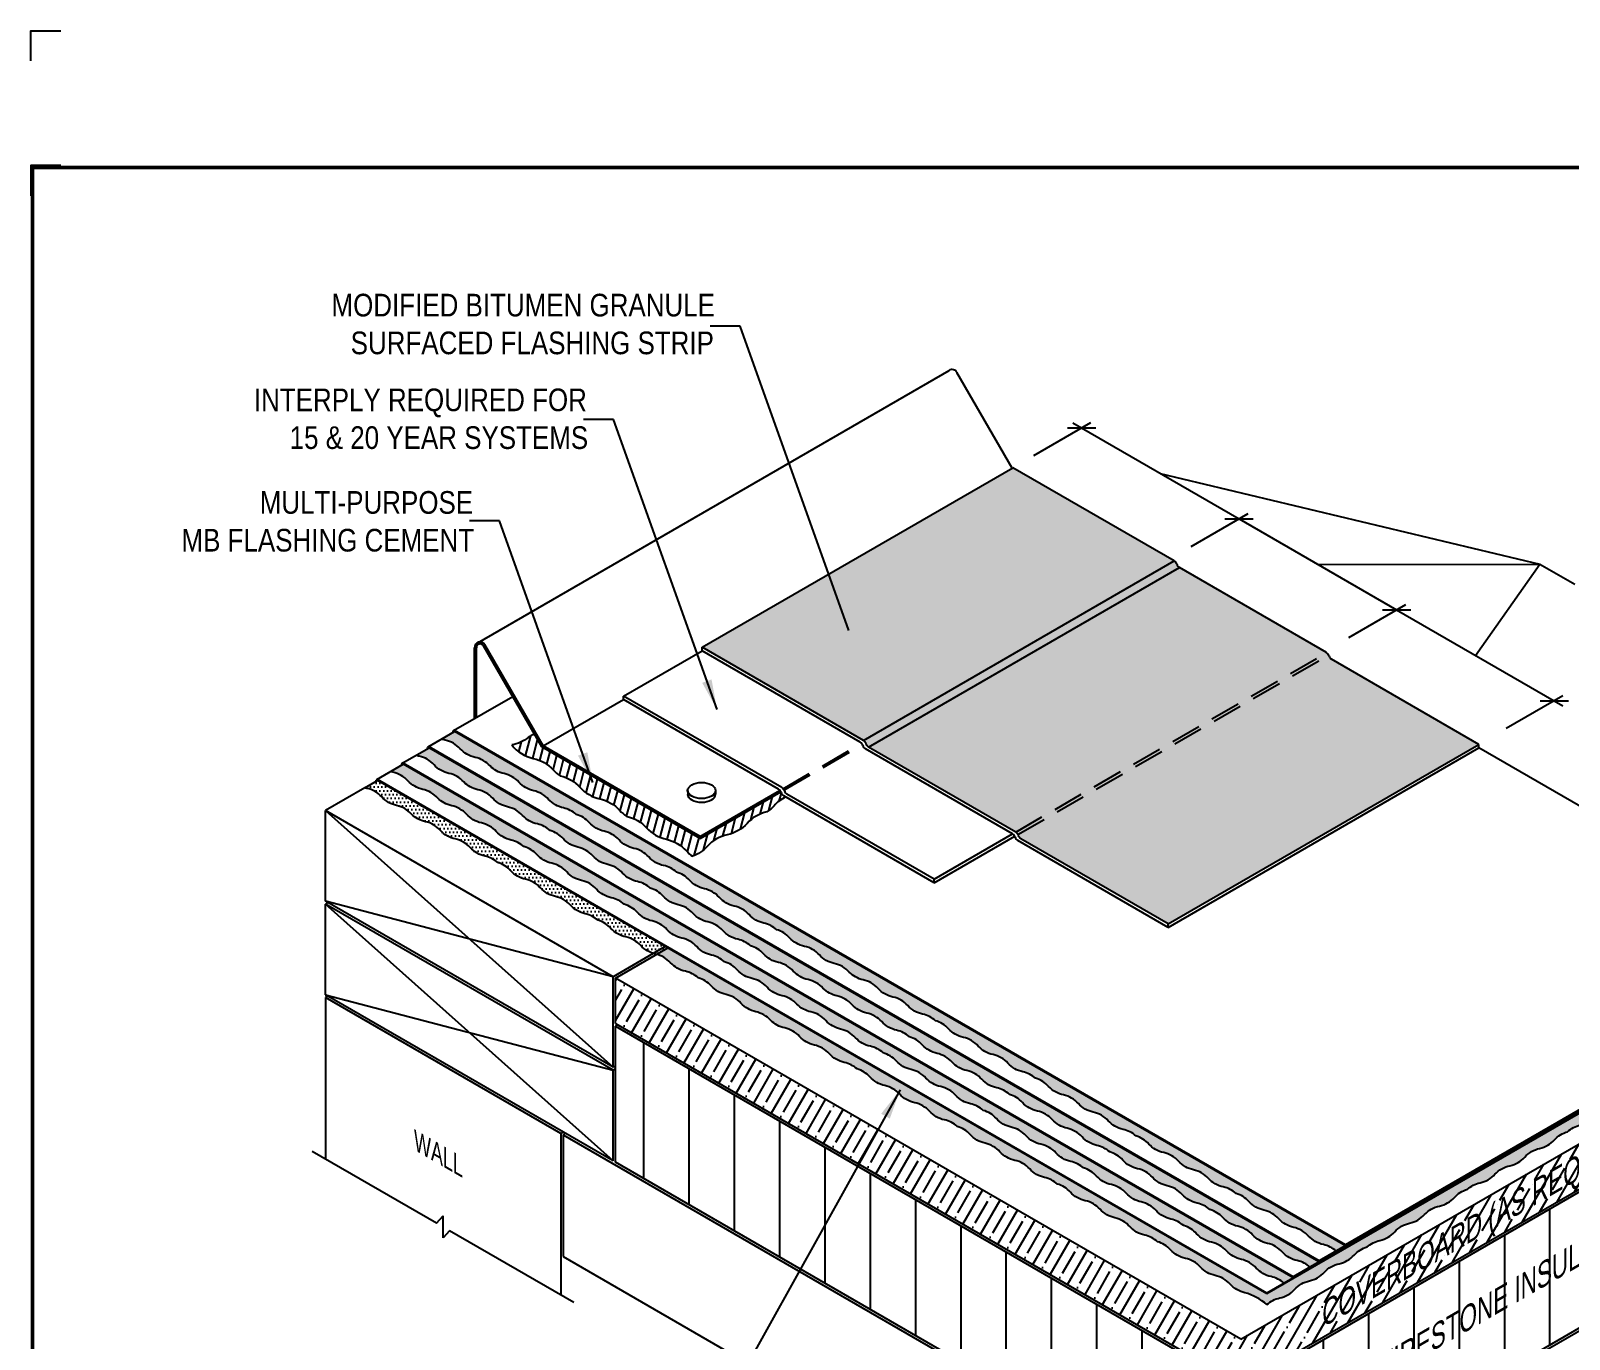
# Model space of a CAD drawing. Header units: inches. Extents: x -741.7 to -721.6, y -41.5 to -24.7.
# Drawn here: x -741.67 to -728.93, y -35.54 to -24.71 of the extents above; entities that cross this region are included whole.
import ezdxf
from ezdxf.enums import TextEntityAlignment as Align

# ---------------------------------------------------------------- set-up
doc = ezdxf.new("R2010")
doc.units = ezdxf.units.IN
doc.header["$MEASUREMENT"] = 0
doc.linetypes.add('HIDDEN', pattern=[0.375, 0.25, -0.125])
doc.layers.get('0').update_dxf_attribs({"linetype": 'CONTINUOUS'})
doc.layers.get('DEFPOINTS').update_dxf_attribs({"linetype": 'CONTINUOUS'})
for name, color, linetype in [('FSBP-ACCESSORY-FIRESTONE', 7, 'CONTINUOUS'), ('FSBP-ACCESSORY-OTHER', 7, 'CONTINUOUS'), ('FSBP-ANNO-LABEL', 7, 'CONTINUOUS'), ('FSBP-COVERBOARD_CANT', 46, 'CONTINUOUS'), ('FSBP-INSULATION', 7, 'CONTINUOUS'), ('FSBP-MEMBRANE', 7, 'CONTINUOUS'), ('FSBP-MEMBRANE-HATCH', 8, 'CONTINUOUS'), ('FSBP-SEALANTS', 1, 'CONTINUOUS'), ('FSBP-SUBSTRATE-GENERIC', 9, 'CONTINUOUS'), ('FSBP-TTLB-BORDER', 7, 'CONTINUOUS'), ('FSBP-TTLB-TEXT', 7, 'CONTINUOUS'), ('FSBP-WALL-CURB', 9, 'CONTINUOUS'), ('FSBP-WOOD', 7, 'CONTINUOUS')]:
    doc.layers.add(name, color=color, linetype=linetype)
doc.styles.add('ARIAL', font='arial.ttf')
doc.styles.add('ARIAL_BOLD', font='')
doc.styles.add('ARIAL_NAR', font='ARIALN.TTF')
doc.styles.get('ARIAL_BOLD').set_extended_font_data('Arial Black')
doc.dimstyles.new('FSBP-LEADER', dxfattribs={"dimtxt": 0.1875, "dimasz": 0.25, "dimexe": 0.0625, "dimexo": 0.125, "dimgap": 0.125, "dimtad": 0, "dimtih": 1, "dimtoh": 1, "dimdec": 4, "dimzin": 0, "dimdsep": 46, "dimlunit": 4, "dimtxsty": 'ARIAL_NAR', "dimcen": 0.09375, "dimclrd": 256, "dimclre": 256, "dimclrt": 256, "dimadec": 0, "dimazin": 0, "dimtfac": 1, "dimtdec": 4, "dimtofl": 0, "dimtmove": 0, "dimatfit": 3, "dimfxl": 0, "dimtolj": 1, "dimtzin": 0, "dimlwd": -1, "dimlwe": -1, "dimarcsym": 0})
pattern_1 = [(0, (-63.450316, 96.84335), (0.015625, 0.03125), [0, -0.03125])]

# ---------------------------------------------------------------- blocks, each defined once
blk = doc.blocks.new('TTLB-ASPHALT_1')
at = {"layer": 'DEFPOINTS', "linetype": 'Continuous', "ltscale": 1.75}
blk.add_lwpolyline([(-0.016, 13.881), (-0.016, 14.131), (0.234, 14.131)], dxfattribs=at)
at = {"layer": 'DEFPOINTS', "color": 1}
blk.add_lwpolyline([(0.234, 13.016), (-0.016, 13.016), (-0.016, 12.766)], dxfattribs=at)
at = {"layer": 'FSBP-TTLB-BORDER', "const_width": 0.0312}
blk.add_lwpolyline([(20, 0), (20, 13), (0, 13), (0, 0)], dxfattribs=at)
at = {"layer": 'FSBP-TTLB-TEXT'}
for tag, height, style, p in [('DETAIL_DESCP_LINE_1', 0.219, 'ARIAL_BOLD', (9.833, -0.375)), ('ISSUE_REV_DATE', 0.219, 'ARIAL', (15.841, -0.728)), ('DETAIL_NUMBER', 0.438, 'ARIAL', (18.421, -0.893))]:
    blk.add_attdef(tag, text='', height=height, dxfattribs=dict(at, style=style)).set_placement(p, align=Align.MIDDLE_CENTER)
at = {"layer": 'FSBP-TTLB-TEXT', "style": 'ARIAL'}
blk.add_attdef('ACCPT_SYSTEMS', text='', height=0.219, dxfattribs=at).set_placement((11.494, -1.125), align=Align.MIDDLE_LEFT)

msp = doc.modelspace()

# ---------------------------------------------------------------- hatches: boundary and pattern name
at = {"layer": 'FSBP-ACCESSORY-FIRESTONE'}
h = msp.add_hatch(dxfattribs=at)
h.set_pattern_fill('STEEL', color=256, scale=0.5, style=0)
h.set_pattern_definition([(45, (0, 0), (-0.044194174, 0.044194174), []), (45, (0, 0.03125), (-0.044194174, 0.044194174), [])])
h.paths.add_polyline_path([(-737.98, -29.817, -0.767327), (-737.922, -29.801), (-737.439, -30.638), (-736.127, -31.395), (-736.127, -31.38), (-737.426, -30.63), (-737.909, -29.794, 0.767327), (-737.995, -29.817), (-737.995, -30.403), (-737.98, -30.394)])
h.paths.add_polyline_path([(-735.46, -31.01, 0.051337), (-735.467, -30.999), (-736.127, -31.38), (-736.127, -31.395)])
at = {"layer": 'FSBP-COVERBOARD_CANT'}
h = msp.add_hatch(dxfattribs=at)
h.set_pattern_fill('ANSI35', color=256, scale=0.666667, angle=15, style=0)
h.set_pattern_definition([(60, (-152.71877, 51.80509), (-0.144337567, 0.083333333), []), (60, (-152.60493, 51.83559), (-0.144337567, 0.083333333), [0.208333333, -0.041666667, 0, -0.041666667])])
h.paths.add_polyline_path([(-736.829, -32.552), (-736.829, -32.927), (-731.653, -35.915), (-731.653, -35.54)])
h.paths.add_polyline_path([(-727.524, -33.532), (-727.524, -33.375), (-727.252, -33.532), (-727.252, -33.375), (-726.457, -32.915), (-726.457, -32.54), (-727.252, -33), (-727.252, -33.157), (-727.524, -33), (-727.524, -33.157), (-731.653, -35.54), (-731.653, -35.915)])
h.paths.add_polyline_path([(-731.001, -35.594), (-727.991, -33.857), (-728.176, -33.537), (-731.185, -35.275)], flags=25)
at = {"layer": 'FSBP-INSULATION'}
h = msp.add_hatch(dxfattribs=at)
h.set_pattern_fill('LINE', color=256, scale=3, angle=90, style=0)
h.set_pattern_definition([(90, (-152.71877, 51.8051), (-0.375, 2e-17), [])])
h.paths.add_polyline_path([(-736.829, -32.95), (-736.829, -34.075), (-731.653, -37.064), (-731.653, -36.501), (-731.574, -36.484), (-731.732, -36.393), (-731.653, -36.376), (-731.653, -35.939)])
h.paths.add_polyline_path([(-727.524, -34.68), (-727.524, -34.515), (-727.252, -34.672), (-727.252, -34.515), (-726.457, -34.056), (-726.457, -32.947), (-727.252, -33.406), (-727.252, -33.532), (-727.252, -33.563), (-727.524, -33.406), (-727.524, -33.532), (-727.524, -33.555), (-731.653, -35.939), (-731.653, -36.376), (-731.732, -36.393), (-731.574, -36.484), (-731.653, -36.501), (-731.653, -37.064)])
h.paths.add_polyline_path([(-730.521, -35.961), (-728.108, -34.568), (-728.254, -34.316), (-730.667, -35.709)], flags=24)
at = {"layer": 'FSBP-MEMBRANE-HATCH'}
h = msp.add_hatch(dxfattribs=at)
h.set_pattern_fill('AR-SAND', color=8, scale=0.05, style=0)
h.set_pattern_definition([(37.5, (-63.45032, 96.84335), (-0.003149668, 0.0963411885), [0, -0.076, 0, -0.085, 0, -0.08125]), (7.5, (-63.45032, 96.84335), (0.088488835, 0.141107303), [0, -0.041, 0, -0.0685, 0, -0.02625]), (327.5, (-63.51182, 96.84335), (0.155707093, 0.000282953), [0, -0.025, 0, -0.09, 0, -0.1175]), (317.5, (-63.51182, 96.84335), (0.15030633, 0.043883778), [0, -0.0125, 0, -0.059, 0, -0.0675])])
h.paths.add_polyline_path([(-732.203, -29.099), (-733.54, -28.327), (-736.112, -29.812), (-734.776, -30.584)])
h.paths.add_polyline_path([(-732.161, -29.154, -0.139795), (-732.182, -29.126, 0.139795), (-732.203, -29.099), (-734.776, -30.584, -0.139795), (-734.755, -30.612, 0.139795), (-734.734, -30.639)])
h.paths.add_polyline_path([(-730.943, -29.858), (-732.161, -29.154), (-734.734, -30.639), (-733.515, -31.343)])
h.paths.add_polyline_path([(-730.925, -29.878, 0.104385), (-730.943, -29.858), (-730.943, -29.858), (-733.515, -31.343, -0.105424), (-733.498, -31.363)])
h.paths.add_polyline_path([(-729.682, -30.617), (-730.901, -29.913, -0.139795), (-730.922, -29.886, 0.0349), (-730.925, -29.878), (-733.498, -31.363, -0.0349), (-733.494, -31.371, 0.139795), (-733.473, -31.399), (-732.254, -32.102)])
h = msp.add_hatch(dxfattribs=at)
h.set_pattern_fill('AR-CONC', color=8, scale=0.025, style=0)
h.set_pattern_definition([(50, (-73.80444, 97.65844), (0.179315046, -0.015688034), [0.01875, -0.20625]), (355, (-73.80444, 97.65844), (-0.034687833, 0.188048033), [0.015, -0.165]), (100.4514, (-73.7895, 97.65713), (0.144627345, 0.172359886), [0.015935047, -0.17528553]), (46.1842, (-73.80444, 97.70844), (0.26681026, -0.04137975), [0.028125, -0.309375]), (96.6356, (-73.7822, 97.705), (0.23366568, 0.24352947), [0.02390257, -0.26292825]), (351.1842, (-73.80444, 97.70844), (0.23366549, 0.24352965), [0.0225, -0.2475]), (21, (-73.77944, 97.69594), (0.149226763, -0.100654723), [0.01875, -0.20625]), (326, (-73.77944, 97.69594), (0.060828833, 0.18128751), [0.015, -0.165]), (71.4514, (-73.767, 97.68755), (0.210055657, 0.080632624), [0.015935048, -0.17528553]), (37.5, (-73.80444, 97.65844), (0.003039964, 0.0832234635), [0, -0.163, 0, -0.1675, 0, -0.165625]), (7.5, (-73.80444, 97.65844), (0.065767384, 0.098602928), [0, -0.0955, 0, -0.15925, 0, -0.063125]), (327.5, (-73.86019, 97.65844), (0.133455609, -0.005638718), [0, -0.0625, 0, -0.195, 0, -0.25875]), (317.5, (-73.88519, 97.65844), (0.145796542, 0.025026246), [0, -0.08125, 0, -0.1295, 0, -0.18375])])
h.paths.add_polyline_path([(-732.203, -29.099), (-733.54, -28.327), (-736.112, -29.812), (-734.776, -30.584)])
h.paths.add_polyline_path([(-732.161, -29.154, -0.139795), (-732.182, -29.126, 0.139795), (-732.203, -29.099), (-734.776, -30.584, -0.139795), (-734.755, -30.612, 0.139795), (-734.734, -30.639)])
h.paths.add_polyline_path([(-730.943, -29.858), (-732.161, -29.154), (-734.734, -30.639), (-733.515, -31.343)])
h.paths.add_polyline_path([(-730.925, -29.878, 0.104385), (-730.943, -29.858), (-730.943, -29.858), (-733.515, -31.343, -0.105424), (-733.498, -31.363)])
h.paths.add_polyline_path([(-729.682, -30.617), (-730.901, -29.913, -0.139795), (-730.922, -29.886, 0.0349), (-730.925, -29.878), (-733.498, -31.363, -0.0349), (-733.494, -31.371, 0.139795), (-733.473, -31.399), (-732.254, -32.102)])
h = msp.add_hatch(dxfattribs=at)
h.set_pattern_fill('DOTS', color=256, scale=0.5, style=0)
h.set_pattern_definition(pattern_1)
h.paths.add_polyline_path([(-738.16, -30.51), (-738.269, -30.573, 0.035673), (-738.237, -30.582, -0.156408), (-738.114, -30.653, 0.156408), (-737.99, -30.725, -0.156408), (-737.867, -30.796, 0.144676), (-737.751, -30.859, -0.156408), (-737.628, -30.93, 0.156408), (-737.505, -31.001, -0.156408), (-737.382, -31.072, 0.156408), (-737.259, -31.143, -0.129779), (-737.153, -31.197, -0.138705), (-737.045, -31.265, 0.156408), (-736.922, -31.336, -0.156408), (-736.799, -31.407, 0.156408), (-736.676, -31.478, -0.156408), (-736.553, -31.549, 0.156408), (-736.43, -31.62, -0.129779), (-736.324, -31.674, -0.138705), (-736.216, -31.741, 0.156408), (-736.093, -31.812, -0.156408), (-735.97, -31.883, 0.156408), (-735.847, -31.955, -0.156408), (-735.723, -32.026, 0.156408), (-735.6, -32.097, -0.129779), (-735.494, -32.151, -0.138705), (-735.387, -32.218, 0.156408), (-735.264, -32.289, -0.156408), (-735.141, -32.36, 0.156408), (-735.017, -32.431, -0.156408), (-734.894, -32.502, 0.144676), (-734.778, -32.566, -0.156408), (-734.655, -32.637, 0.156408), (-734.532, -32.708, -0.156408), (-734.409, -32.779, 0.156408), (-734.286, -32.85, -0.129779), (-734.18, -32.904, -0.138705), (-734.072, -32.971, 0.156408), (-733.949, -33.042, -0.156408), (-733.826, -33.114, 0.156408), (-733.703, -33.185, -0.156408), (-733.58, -33.256, 0.156408), (-733.457, -33.327, -0.129779), (-733.351, -33.381, -0.138705), (-733.243, -33.448, 0.156408), (-733.12, -33.519, -0.156408), (-732.997, -33.59, 0.156408), (-732.874, -33.661, -0.156408), (-732.75, -33.732, 0.156408), (-732.627, -33.804, -0.129779), (-732.521, -33.857, -0.138705), (-732.414, -33.925, 0.156408), (-732.291, -33.996, -0.156408), (-732.168, -34.067, 0.156408), (-732.044, -34.138, -0.156408), (-731.921, -34.209, 0.156408), (-731.798, -34.28, -0.129779), (-731.692, -34.334, -0.138705), (-731.585, -34.401, 0.156408), (-731.461, -34.472, -0.156408), (-731.338, -34.544, 0.156408), (-731.215, -34.615, -0.156408), (-731.092, -34.686, 0.156408), (-730.969, -34.757, -0.129779), (-730.863, -34.811), (-730.787, -34.767)])
h = msp.add_hatch(dxfattribs=at)
h.set_pattern_fill('DOTS', color=256, scale=0.5, style=0)
h.set_pattern_definition(pattern_1)
h.paths.add_polyline_path([(-738.372, -30.645), (-738.48, -30.708, 0.030175), (-738.453, -30.715, -0.156408), (-738.33, -30.786, 0.156408), (-738.207, -30.857, -0.156408), (-738.084, -30.928, 0.144676), (-737.968, -30.992, -0.156408), (-737.845, -31.063, 0.156408), (-737.722, -31.134, -0.156408), (-737.598, -31.205, 0.156408), (-737.475, -31.276, -0.129779), (-737.369, -31.33, -0.138705), (-737.262, -31.397, 0.156408), (-737.139, -31.468, -0.156408), (-737.016, -31.54, 0.156408), (-736.892, -31.611, -0.156408), (-736.769, -31.682, 0.156408), (-736.646, -31.753, -0.129779), (-736.54, -31.807, -0.138705), (-736.433, -31.874, 0.156408), (-736.309, -31.945, -0.156408), (-736.186, -32.016, 0.156408), (-736.063, -32.087, -0.156408), (-735.94, -32.158, 0.156408), (-735.817, -32.23, -0.129779), (-735.711, -32.284, -0.138705), (-735.603, -32.351, 0.156408), (-735.48, -32.422, -0.156408), (-735.357, -32.493, 0.156408), (-735.234, -32.564, -0.156408), (-735.111, -32.635, 0.144676), (-734.995, -32.699, -0.156408), (-734.872, -32.77, 0.156408), (-734.749, -32.841, -0.156408), (-734.625, -32.912, 0.156408), (-734.502, -32.983, -0.129779), (-734.396, -33.037, -0.138705), (-734.289, -33.104, 0.156408), (-734.166, -33.175, -0.156408), (-734.043, -33.246, 0.156408), (-733.919, -33.317, -0.156408), (-733.796, -33.389, 0.156408), (-733.673, -33.46, -0.129779), (-733.567, -33.514, -0.138705), (-733.46, -33.581, 0.156408), (-733.336, -33.652, -0.156408), (-733.213, -33.723, 0.156408), (-733.09, -33.794, -0.156408), (-732.967, -33.865, 0.156408), (-732.844, -33.936, -0.129779), (-732.738, -33.99, -0.138705), (-732.63, -34.057, 0.156408), (-732.507, -34.129, -0.156408), (-732.384, -34.2, 0.156408), (-732.261, -34.271, -0.156408), (-732.138, -34.342, 0.156408), (-732.015, -34.413, -0.129779), (-731.909, -34.467, -0.138705), (-731.801, -34.534, 0.156408), (-731.678, -34.605, -0.156408), (-731.555, -34.676, 0.156408), (-731.432, -34.747, -0.156408), (-731.308, -34.819, 0.156408), (-731.185, -34.89, -0.129779), (-731.079, -34.944), (-731.003, -34.9)])
h = msp.add_hatch(dxfattribs=at)
h.set_pattern_fill('DOTS', color=256, scale=0.5, style=0)
h.set_pattern_definition(pattern_1)
h.paths.add_polyline_path([(-738.585, -30.78), (-738.692, -30.842, 0.024572), (-738.67, -30.848, -0.156408), (-738.547, -30.919, 0.156408), (-738.423, -30.99, -0.156408), (-738.3, -31.061, 0.144676), (-738.184, -31.125, -0.156408), (-738.061, -31.196, 0.156408), (-737.938, -31.267, -0.156408), (-737.815, -31.338, 0.156408), (-737.692, -31.409, -0.129779), (-737.586, -31.463, -0.138705), (-737.478, -31.53, 0.156408), (-737.355, -31.601, -0.156408), (-737.232, -31.672, 0.156408), (-737.109, -31.744, -0.156408), (-736.986, -31.815, 0.156408), (-736.863, -31.886, -0.129779), (-736.757, -31.94, -0.138705), (-736.649, -32.007, 0.156408), (-736.526, -32.078, -0.156408), (-736.403, -32.149, 0.156408), (-736.28, -32.22, -0.156408), (-736.156, -32.291, 0.156408), (-736.033, -32.362, -0.129779), (-735.927, -32.416, -0.138705), (-735.82, -32.484, 0.156408), (-735.697, -32.555, -0.156408), (-735.574, -32.626, 0.156408), (-735.45, -32.697, -0.156408), (-735.327, -32.768, 0.144676), (-735.211, -32.831, -0.156408), (-735.088, -32.902, 0.156408), (-734.965, -32.974, -0.156408), (-734.842, -33.045, 0.156408), (-734.719, -33.116, -0.129779), (-734.613, -33.17, -0.138705), (-734.505, -33.237, 0.156408), (-734.382, -33.308, -0.156408), (-734.259, -33.379, 0.156408), (-734.136, -33.45, -0.156408), (-734.013, -33.521, 0.156408), (-733.89, -33.592, -0.129779), (-733.784, -33.646, -0.138705), (-733.676, -33.714, 0.156408), (-733.553, -33.785, -0.156408), (-733.43, -33.856, 0.156408), (-733.307, -33.927, -0.156408), (-733.183, -33.998, 0.156408), (-733.06, -34.069, -0.129779), (-732.954, -34.123, -0.138705), (-732.847, -34.19, 0.156408), (-732.724, -34.261, -0.156408), (-732.601, -34.332, 0.156408), (-732.477, -34.404, -0.156408), (-732.354, -34.475, 0.156408), (-732.231, -34.546, -0.129779), (-732.125, -34.6, -0.138705), (-732.018, -34.667, 0.156408), (-731.894, -34.738, -0.156408), (-731.771, -34.809, 0.156408), (-731.648, -34.88, -0.156408), (-731.525, -34.951, 0.156408), (-731.402, -35.022, -0.129779), (-731.296, -35.076), (-731.22, -35.033)])
h = msp.add_hatch(dxfattribs=at)
h.set_pattern_fill('DOTS', color=256, scale=0.5, style=0)
h.set_pattern_definition(pattern_1)
h.paths.add_polyline_path([(-738.797, -30.915), (-738.903, -30.976, 0.018856), (-738.886, -30.981, -0.156408), (-738.763, -31.052, 0.156408), (-738.64, -31.123, -0.156408), (-738.517, -31.194, 0.144676), (-738.401, -31.257, -0.156408), (-738.278, -31.329, 0.156408), (-738.155, -31.4, -0.156408), (-738.031, -31.471, 0.156408), (-737.908, -31.542, -0.129779), (-737.802, -31.596, -0.138705), (-737.695, -31.663, 0.156408), (-737.572, -31.734, -0.156408), (-737.449, -31.805, 0.156408), (-737.325, -31.876, -0.156408), (-737.202, -31.947, 0.156408), (-737.079, -32.019, -0.129779), (-736.973, -32.073, -0.138705), (-736.866, -32.14, 0.156408), (-736.742, -32.211, -0.156408), (-736.619, -32.282, 0.134325), (-736.516, -32.348), (-736.416, -32.29)])
h.paths.add_polyline_path([(-736.396, -32.302), (-736.416, -32.29), (-736.516, -32.348, 0.021628), (-736.496, -32.353, -0.009598), (-736.487, -32.355)])
h = msp.add_hatch(dxfattribs=at)
h.set_pattern_fill('DOTS', color=256, scale=0.5, style=0)
h.set_pattern_definition(pattern_1)
h.paths.add_polyline_path([(-731.207, -35.128, -0.156408), (-731.084, -35.057, 0.156408), (-730.961, -34.986, -0.156408), (-730.838, -34.915, 0.156408), (-730.715, -34.844, -0.138705), (-730.607, -34.777, -0.129779), (-730.501, -34.723, 0.156408), (-730.378, -34.651, -0.156408), (-730.255, -34.58, 0.156408), (-730.132, -34.509, -0.156408), (-730.008, -34.438, 0.156408), (-729.885, -34.367, -0.138705), (-729.778, -34.3, -0.129779), (-729.672, -34.246, 0.156408), (-729.549, -34.175, -0.156408), (-729.425, -34.104, 0.156408), (-729.302, -34.033, -0.156408), (-729.179, -33.961, 0.156408), (-729.056, -33.89, -0.138705), (-728.948, -33.823, -0.129779), (-728.843, -33.769, 0.156408), (-728.719, -33.698, -0.156408), (-728.596, -33.627, 0.156408), (-728.473, -33.556, -0.156408), (-728.35, -33.485, 0.156408), (-728.227, -33.414, -0.138705), (-728.119, -33.347, -0.129779), (-728.013, -33.293, 0.156408), (-727.89, -33.221, -0.156408), (-727.767, -33.15, 0.156408), (-727.644, -33.079, -0.152516), (-727.524, -33.009), (-727.524, -33), (-727.513, -33.006, 0.135609), (-727.405, -32.945, -0.156408), (-727.282, -32.874, 0.156408), (-727.159, -32.803, -0.156408), (-727.035, -32.731, 0.156408), (-726.912, -32.66, -0.138705), (-726.805, -32.593, -0.129779), (-726.699, -32.539, 0.152984), (-726.578, -32.47), (-726.673, -32.415), (-731.436, -35.165), (-736.396, -32.302), (-736.487, -32.355, -0.14659), (-736.373, -32.424, 0.156408), (-736.25, -32.495, -0.129779), (-736.144, -32.549, -0.138705), (-736.036, -32.616, 0.156408), (-735.913, -32.687, -0.156408), (-735.79, -32.759, 0.156408), (-735.667, -32.83, -0.156408), (-735.544, -32.901, 0.144676), (-735.428, -32.964, -0.156408), (-735.305, -33.035, 0.156408), (-735.182, -33.106, -0.156408), (-735.058, -33.177, 0.156408), (-734.935, -33.249, -0.129779), (-734.829, -33.303, -0.138705), (-734.722, -33.37, 0.156408), (-734.599, -33.441, -0.156408), (-734.476, -33.512, 0.156408), (-734.352, -33.583, -0.156408), (-734.229, -33.654, 0.156408), (-734.106, -33.725, -0.129779), (-734, -33.779, -0.138705), (-733.893, -33.846, 0.156408), (-733.769, -33.918, -0.156408), (-733.646, -33.989, 0.156408), (-733.523, -34.06, -0.156408), (-733.4, -34.131, 0.156408), (-733.277, -34.202, -0.129779), (-733.171, -34.256, -0.138705), (-733.063, -34.323, 0.156408), (-732.94, -34.394, -0.156408), (-732.817, -34.465, 0.156408), (-732.694, -34.536, -0.156408), (-732.571, -34.608, 0.156408), (-732.448, -34.679, -0.129779), (-732.342, -34.733, -0.138705), (-732.234, -34.8, 0.156408), (-732.111, -34.871, -0.156408), (-731.988, -34.942, 0.156408), (-731.865, -35.013, -0.156408), (-731.741, -35.084, 0.156408), (-731.618, -35.155, -0.106603), (-731.436, -35.253, -0.129779), (-731.33, -35.199, 0.156408)])
at = {"layer": 'FSBP-SEALANTS', "linetype": 'Continuous'}
h = msp.add_hatch(dxfattribs=at)
h.set_pattern_fill('ANSI31', color=256, scale=0.5, angle=30, style=0)
h.set_pattern_definition([(75, (-902.85925, 7.32876), (-0.060370364, 0.01617619), [])])
h.paths.add_polyline_path([(-736.127, -31.395), (-737.439, -30.638), (-737.501, -30.53, 0.047072), (-737.55, -30.561, -0.122605), (-737.687, -30.622, 0.174864), (-737.508, -30.733, -0.000697), (-737.509, -30.733, -0.156408), (-737.345, -30.828, 0.062664), (-737.286, -30.878, -0.156408), (-737.122, -30.973, 0.156408), (-736.958, -31.068, -0.156408), (-736.794, -31.163, 0.062664), (-736.735, -31.213, -0.156408), (-736.571, -31.308, 0.156408), (-736.406, -31.403, -0.156408), (-736.242, -31.498, 0.05541), (-736.191, -31.543, 0.121126), (-736.068, -31.46, -0.156408), (-735.903, -31.365, 0.156408), (-735.739, -31.271, -0.156408), (-735.575, -31.176, 0.062664), (-735.516, -31.125, -0.097767), (-735.42, -31.054), (-735.436, -31.044, -0.139795), (-735.457, -31.016, 0.026009), (-735.46, -31.01)])

# ---------------------------------------------------------------- linework, layer by layer
at = {"layer": 'FSBP-ACCESSORY-OTHER', "ltscale": 1.75}
for p, q in [((-737.969, -29.776), (-734.067, -27.523)), ((-737.426, -30.63), (-736.762, -30.247)), ((-737.426, -30.63), (-736.762, -30.247)), ((-736.127, -31.38), (-735.467, -30.999)), ((-736.127, -31.395), (-735.46, -31.01))]:
    msp.add_line(p, q, dxfattribs=at)
at = {"layer": 'FSBP-ACCESSORY-OTHER'}
for p, q in [((-733.545, -28.33), (-734.002, -27.538)), ((-737.426, -30.63), (-737.909, -29.794)), ((-737.995, -30.403), (-737.995, -29.817)), ((-737.98, -30.394), (-737.98, -29.817)), ((-737.439, -30.638), (-737.922, -29.801)), ((-736.127, -31.395), (-737.439, -30.638)), ((-736.127, -31.38), (-737.426, -30.63)), ((-736.23, -30.999), (-736.23, -31.03)), ((-736.001, -30.999), (-736.001, -31.03)), ((-736.127, -31.38), (-736.127, -31.395))]:
    msp.add_line(p, q, dxfattribs=at)
for centre, radius, end in [((-734.042, -27.561), 0.0462, 124.3051), ((-737.949, -29.817), 0.0462, 180), ((-737.949, -29.817), 0.0312, 180)]:
    msp.add_arc(centre, radius, 30, end, dxfattribs=at)
msp.add_ellipse((-736.116, -30.999), major_axis=(-0.115, 0), ratio=0.57735, dxfattribs=at)
msp.add_ellipse((-736.116, -31.03), major_axis=(0.115, 0), ratio=0.57735, start_param=3.141593, end_param=6.283185, dxfattribs=at)
at = {"layer": 'FSBP-ANNO-LABEL'}
for p, q in [((-732.898, -27.957), (-733.369, -28.229)), ((-733.088, -27.998), (-732.853, -27.998)), ((-733.043, -27.957), (-731.667, -28.751)), ((-732.319, -28.375), (-729.177, -29.126)), ((-731.594, -28.71), (-732.065, -28.981)), ((-731.784, -28.751), (-731.549, -28.751)), ((-731.667, -28.751), (-730.363, -29.504)), ((-731.015, -29.128), (-729.177, -29.126)), ((-729.711, -29.881), (-729.177, -29.126)), ((-729.177, -29.126), (-728.888, -29.292)), ((-730.29, -29.462), (-730.761, -29.734)), ((-730.48, -29.504), (-730.245, -29.504)), ((-730.363, -29.504), (-728.986, -30.299)), ((-728.986, -30.215), (-729.457, -30.487)), ((-729.176, -30.257), (-728.941, -30.257))]:
    msp.add_line(p, q, dxfattribs=at)
at = {"layer": 'FSBP-COVERBOARD_CANT'}
for p, q in [((-736.829, -32.552), (-736.396, -32.302)), ((-731.653, -35.54), (-736.829, -32.552)), ((-736.829, -32.927), (-736.829, -32.552)), ((-736.829, -32.927), (-731.653, -35.915)), ((-731.653, -35.54), (-727.524, -33.157)), ((-731.653, -35.915), (-727.524, -33.532))]:
    msp.add_line(p, q, dxfattribs=at)
at = {"layer": 'FSBP-INSULATION', "ltscale": 1.75}
msp.add_line((-736.808, -32.939), (-736.829, -32.95), dxfattribs=at)
at = {"layer": 'FSBP-INSULATION'}
for p, q in [((-736.829, -34.075), (-736.829, -32.95)), ((-736.829, -32.95), (-731.653, -35.939)), ((-731.653, -35.939), (-727.524, -33.555)), ((-731.653, -37.064), (-736.829, -34.075)), ((-731.653, -37.064), (-727.524, -34.68))]:
    msp.add_line(p, q, dxfattribs=at)
at = {"layer": 'FSBP-MEMBRANE'}
for p, q in [((-736.112, -29.812), (-733.54, -28.327)), ((-732.203, -29.099), (-733.54, -28.327)), ((-734.776, -30.584), (-732.203, -29.099)), ((-734.734, -30.639), (-732.161, -29.154)), ((-730.943, -29.858), (-732.161, -29.154)), ((-736.762, -30.217), (-736.112, -29.842)), ((-736.112, -29.842), (-736.112, -29.812)), ((-734.776, -30.584), (-736.112, -29.812)), ((-734.802, -30.599), (-736.112, -29.842)), ((-729.682, -30.617), (-730.901, -29.913)), ((-735.452, -30.974), (-736.762, -30.217)), ((-736.762, -30.247), (-736.762, -30.217)), ((-735.478, -30.989), (-736.762, -30.247)), ((-733.541, -31.358), (-734.76, -30.654)), ((-733.515, -31.343), (-734.734, -30.639)), ((-732.254, -32.102), (-729.682, -30.617)), ((-732.254, -32.132), (-729.682, -30.647)), ((-729.682, -30.647), (-729.682, -30.617)), ((-734.191, -31.763), (-735.436, -31.044)), ((-734.191, -31.733), (-735.41, -31.029)), ((-734.191, -31.733), (-733.541, -31.358)), ((-734.191, -31.763), (-733.524, -31.378)), ((-732.254, -32.132), (-733.499, -31.413)), ((-732.254, -32.102), (-733.473, -31.399)), ((-734.191, -31.763), (-734.191, -31.733)), ((-732.254, -32.132), (-732.254, -32.102))]:
    msp.add_line(p, q, dxfattribs=at)
at = {"layer": 'FSBP-MEMBRANE', "linetype": 'HIDDEN'}
for p, q in [((-733.515, -31.343), (-730.943, -29.858)), ((-733.498, -31.363), (-730.925, -29.878)), ((-735.441, -30.984), (-734.791, -30.609)), ((-735.434, -30.995), (-734.784, -30.62))]:
    msp.add_line(p, q, dxfattribs=at)
at = {"layer": 'FSBP-MEMBRANE', "ltscale": 1.75}
for p, q in [((-738.168, -30.502), (-737.679, -30.221)), ((-738.38, -30.637), (-738.16, -30.51)), ((-738.171, -30.517), (-738.171, -30.509)), ((-730.787, -34.759), (-738.16, -30.502)), ((-730.787, -34.767), (-738.16, -30.51)), ((-738.593, -30.773), (-738.372, -30.645)), ((-738.384, -30.652), (-738.384, -30.644)), ((-731.003, -34.892), (-738.372, -30.637)), ((-731.003, -34.9), (-738.372, -30.645)), ((-726.673, -32.384), (-729.682, -30.647)), ((-738.805, -30.908), (-738.585, -30.78)), ((-738.597, -30.787), (-738.597, -30.779)), ((-731.22, -35.025), (-738.585, -30.772)), ((-731.22, -35.033), (-738.585, -30.78)), ((-738.903, -30.976), (-738.797, -30.915)), ((-738.809, -30.922), (-738.809, -30.914)), ((-731.436, -35.158), (-738.797, -30.908)), ((-731.436, -35.165), (-738.797, -30.915)), ((-726.673, -32.408), (-731.436, -35.158)), ((-726.673, -32.415), (-731.436, -35.165)), ((-726.673, -32.4), (-731.22, -35.025)), ((-726.673, -32.392), (-731.003, -34.892)), ((-726.673, -32.384), (-730.787, -34.759)), ((-730.787, -34.767), (-730.787, -34.759)), ((-731.003, -34.9), (-731.003, -34.892)), ((-731.22, -35.033), (-731.22, -35.025)), ((-731.436, -35.165), (-731.436, -35.158))]:
    msp.add_line(p, q, dxfattribs=at)
at = {"layer": 'FSBP-MEMBRANE', "linetype": 'Continuous'}
for points in [[(-730.863, -34.811, 0.129779), (-730.969, -34.757, -0.156408), (-731.092, -34.686, 0.156408), (-731.215, -34.615, -0.156408), (-731.338, -34.544, 0.156408), (-731.461, -34.472, -0.156408), (-731.585, -34.401, 0.138705), (-731.692, -34.334, 0.129779), (-731.798, -34.28, -0.156408), (-731.921, -34.209, 0.156408), (-732.044, -34.138, -0.156408), (-732.168, -34.067, 0.156408), (-732.291, -33.996, -0.156408), (-732.414, -33.925, 0.138705), (-732.521, -33.857, 0.129779), (-732.627, -33.804, -0.156408), (-732.75, -33.732, 0.156408), (-732.874, -33.661, -0.156408), (-732.997, -33.59, 0.156408), (-733.12, -33.519, -0.156408), (-733.243, -33.448, 0.138705), (-733.351, -33.381, 0.129779), (-733.457, -33.327, -0.156408), (-733.58, -33.256, 0.156408), (-733.703, -33.185, -0.156408), (-733.826, -33.114, 0.156408), (-733.949, -33.042, -0.156408), (-734.072, -32.971, 0.138705), (-734.18, -32.904, 0.129779), (-734.286, -32.85, -0.156408), (-734.409, -32.779, 0.156408), (-734.532, -32.708, -0.156408), (-734.655, -32.637, 0.156408), (-734.778, -32.566, -0.144676), (-734.894, -32.502, 0.156408), (-735.017, -32.431, -0.156408), (-735.141, -32.36, 0.156408), (-735.264, -32.289, -0.156408), (-735.387, -32.218, 0.138705), (-735.494, -32.151, 0.129779), (-735.6, -32.097, -0.156408), (-735.723, -32.026, 0.156408), (-735.847, -31.955, -0.156408), (-735.97, -31.883, 0.156408), (-736.093, -31.812, -0.156408), (-736.216, -31.741, 0.138705), (-736.324, -31.674, 0.129779), (-736.43, -31.62, -0.156408), (-736.553, -31.549, 0.156408), (-736.676, -31.478, -0.156408), (-736.799, -31.407, 0.156408), (-736.922, -31.336, -0.156408), (-737.045, -31.265, 0.138705), (-737.153, -31.197, 0.129779), (-737.259, -31.143, -0.156408), (-737.382, -31.072, 0.156408), (-737.505, -31.001, -0.156408), (-737.628, -30.93, 0.156408), (-737.751, -30.859, -0.144676), (-737.867, -30.796, 0.156408), (-737.99, -30.725, -0.156408), (-738.114, -30.653, 0.156408), (-738.237, -30.582, -0.035673), (-738.269, -30.573, -0.035673)], [(-731.079, -34.944, 0.129779), (-731.185, -34.89, -0.156408), (-731.308, -34.819, 0.156408), (-731.432, -34.747, -0.156408), (-731.555, -34.676, 0.156408), (-731.678, -34.605, -0.156408), (-731.801, -34.534, 0.138705), (-731.909, -34.467, 0.129779), (-732.015, -34.413, -0.156408), (-732.138, -34.342, 0.156408), (-732.261, -34.271, -0.156408), (-732.384, -34.2, 0.156408), (-732.507, -34.129, -0.156408), (-732.63, -34.057, 0.138705), (-732.738, -33.99, 0.129779), (-732.844, -33.936, -0.156408), (-732.967, -33.865, 0.156408), (-733.09, -33.794, -0.156408), (-733.213, -33.723, 0.156408), (-733.336, -33.652, -0.156408), (-733.46, -33.581, 0.138705), (-733.567, -33.514, 0.129779), (-733.673, -33.46, -0.156408), (-733.796, -33.389, 0.156408), (-733.919, -33.317, -0.156408), (-734.043, -33.246, 0.156408), (-734.166, -33.175, -0.156408), (-734.289, -33.104, 0.138705), (-734.396, -33.037, 0.129779), (-734.502, -32.983, -0.156408), (-734.625, -32.912, 0.156408), (-734.749, -32.841, -0.156408), (-734.872, -32.77, 0.156408), (-734.995, -32.699, -0.144676), (-735.111, -32.635, 0.156408), (-735.234, -32.564, -0.156408), (-735.357, -32.493, 0.156408), (-735.48, -32.422, -0.156408), (-735.603, -32.351, 0.138705), (-735.711, -32.284, 0.129779), (-735.817, -32.23, -0.156408), (-735.94, -32.158, 0.156408), (-736.063, -32.087, -0.156408), (-736.186, -32.016, 0.156408), (-736.309, -31.945, -0.156408), (-736.433, -31.874, 0.138705), (-736.54, -31.807, 0.129779), (-736.646, -31.753, -0.156408), (-736.769, -31.682, 0.156408), (-736.892, -31.611, -0.156408), (-737.016, -31.54, 0.156408), (-737.139, -31.468, -0.156408), (-737.262, -31.397, 0.138705), (-737.369, -31.33, 0.129779), (-737.475, -31.276, -0.156408), (-737.598, -31.205, 0.156408), (-737.722, -31.134, -0.156408), (-737.845, -31.063, 0.156408), (-737.968, -30.992, -0.144676), (-738.084, -30.928, 0.156408), (-738.207, -30.857, -0.156408), (-738.33, -30.786, 0.156408), (-738.453, -30.715, -0.030175), (-738.48, -30.708, -0.030175)], [(-731.296, -35.076, 0.129779), (-731.402, -35.022, -0.156408), (-731.525, -34.951, 0.156408), (-731.648, -34.88, -0.156408), (-731.771, -34.809, 0.156408), (-731.894, -34.738, -0.156408), (-732.018, -34.667, 0.138705), (-732.125, -34.6, 0.129779), (-732.231, -34.546, -0.156408), (-732.354, -34.475, 0.156408), (-732.477, -34.404, -0.156408), (-732.601, -34.332, 0.156408), (-732.724, -34.261, -0.156408), (-732.847, -34.19, 0.138705), (-732.954, -34.123, 0.129779), (-733.06, -34.069, -0.156408), (-733.183, -33.998, 0.156408), (-733.307, -33.927, -0.156408), (-733.43, -33.856, 0.156408), (-733.553, -33.785, -0.156408), (-733.676, -33.714, 0.138705), (-733.784, -33.646, 0.129779), (-733.89, -33.592, -0.156408), (-734.013, -33.521, 0.156408), (-734.136, -33.45, -0.156408), (-734.259, -33.379, 0.156408), (-734.382, -33.308, -0.156408), (-734.505, -33.237, 0.138705), (-734.613, -33.17, 0.129779), (-734.719, -33.116, -0.156408), (-734.842, -33.045, 0.156408), (-734.965, -32.974, -0.156408), (-735.088, -32.902, 0.156408), (-735.211, -32.831, -0.144676), (-735.327, -32.768, 0.156408), (-735.45, -32.697, -0.156408), (-735.574, -32.626, 0.156408), (-735.697, -32.555, -0.156408), (-735.82, -32.484, 0.138705), (-735.927, -32.416, 0.129779), (-736.033, -32.362, -0.156408), (-736.156, -32.291, 0.156408), (-736.28, -32.22, -0.156408), (-736.403, -32.149, 0.156408), (-736.526, -32.078, -0.156408), (-736.649, -32.007, 0.138705), (-736.757, -31.94, 0.129779), (-736.863, -31.886, -0.156408), (-736.986, -31.815, 0.156408), (-737.109, -31.744, -0.156408), (-737.232, -31.672, 0.156408), (-737.355, -31.601, -0.156408), (-737.478, -31.53, 0.138705), (-737.586, -31.463, 0.129779), (-737.692, -31.409, -0.156408), (-737.815, -31.338, 0.156408), (-737.938, -31.267, -0.156408), (-738.061, -31.196, 0.156408), (-738.184, -31.125, -0.144676), (-738.3, -31.061, 0.156408), (-738.423, -30.99, -0.156408), (-738.547, -30.919, 0.156408), (-738.67, -30.848, -0.024572), (-738.692, -30.842, -0.024572)], [(-731.436, -35.253, 0.106603), (-731.618, -35.155, -0.156408), (-731.741, -35.084, 0.156408), (-731.865, -35.013, -0.156408), (-731.988, -34.942, 0.156408), (-732.111, -34.871, -0.156408), (-732.234, -34.8, 0.138705), (-732.342, -34.733, 0.129779), (-732.448, -34.679, -0.156408), (-732.571, -34.608, 0.156408), (-732.694, -34.536, -0.156408), (-732.817, -34.465, 0.156408), (-732.94, -34.394, -0.156408), (-733.063, -34.323, 0.138705), (-733.171, -34.256, 0.129779), (-733.277, -34.202, -0.156408), (-733.4, -34.131, 0.156408), (-733.523, -34.06, -0.156408), (-733.646, -33.989, 0.156408), (-733.769, -33.918, -0.156408), (-733.893, -33.846, 0.138705), (-734, -33.779, 0.129779), (-734.106, -33.725, -0.156408), (-734.229, -33.654, 0.156408), (-734.352, -33.583, -0.156408), (-734.476, -33.512, 0.156408), (-734.599, -33.441, -0.156408), (-734.722, -33.37, 0.138705), (-734.829, -33.303, 0.129779), (-734.935, -33.249, -0.156408), (-735.058, -33.177, 0.156408), (-735.182, -33.106, -0.156408), (-735.305, -33.035, 0.156408), (-735.428, -32.964, -0.144676), (-735.544, -32.901, 0.156408), (-735.667, -32.83, -0.156408), (-735.79, -32.759, 0.156408), (-735.913, -32.687, -0.156408), (-736.036, -32.616, 0.138705), (-736.144, -32.549, 0.129779), (-736.25, -32.495, -0.156408), (-736.373, -32.424, 0.156408), (-736.496, -32.353, -0.156408), (-736.619, -32.282, 0.156408), (-736.742, -32.211, -0.156408), (-736.866, -32.14, 0.138705), (-736.973, -32.073, 0.129779), (-737.079, -32.019, -0.156408), (-737.202, -31.947, 0.156408), (-737.325, -31.876, -0.156408), (-737.449, -31.805, 0.156408), (-737.572, -31.734, -0.156408), (-737.695, -31.663, 0.138705), (-737.802, -31.596, 0.129779), (-737.908, -31.542, -0.156408), (-738.031, -31.471, 0.156408), (-738.155, -31.4, -0.156408), (-738.278, -31.329, 0.156408), (-738.401, -31.257, -0.144676), (-738.517, -31.194, 0.156408), (-738.64, -31.123, -0.156408), (-738.763, -31.052, 0.156408), (-738.886, -30.981, -0.018856), (-738.903, -30.976, -0.018856)], [(-731.436, -35.253, -0.129779), (-731.33, -35.199, 0.156408), (-731.207, -35.128, -0.156408), (-731.084, -35.057, 0.156408), (-730.961, -34.986, -0.156408), (-730.838, -34.915, 0.156408), (-730.715, -34.844, -0.138705), (-730.607, -34.777, -0.129779), (-730.501, -34.723, 0.156408), (-730.378, -34.651, -0.156408), (-730.255, -34.58, 0.156408), (-730.132, -34.509, -0.156408), (-730.008, -34.438, 0.156408), (-729.885, -34.367, -0.138705), (-729.778, -34.3, -0.129779), (-729.672, -34.246, 0.156408), (-729.549, -34.175, -0.156408), (-729.425, -34.104, 0.156408), (-729.302, -34.033, -0.156408), (-729.179, -33.961, 0.156408), (-729.056, -33.89, -0.138705), (-728.948, -33.823, -0.129779), (-728.843, -33.769, 0.156408)]]:
    msp.add_lwpolyline(points, format="xyb", dxfattribs=at)
at = {"layer": 'FSBP-MEMBRANE'}
for centre, start, end in [((-732.242, -29.149), 21.227, 53.0593), ((-732.123, -29.103), 201.227, 233.0593), ((-730.981, -29.909), 21.227, 53.0593), ((-730.862, -29.863), 201.227, 233.0593), ((-734.84, -30.65), 21.227, 53.0593), ((-734.722, -30.604), 201.227, 233.0593), ((-734.814, -30.635), 21.227, 53.0593), ((-734.696, -30.589), 201.227, 233.0593), ((-735.516, -31.039), 21.227, 53.0593), ((-735.398, -30.993), 201.227, 233.0593), ((-735.49, -31.025), 21.227, 53.0593), ((-735.371, -30.979), 201.227, 233.0593), ((-733.58, -31.409), 21.227, 53.0593), ((-733.461, -31.363), 201.227, 233.0593), ((-733.553, -31.394), 21.227, 53.0593), ((-733.435, -31.348), 201.227, 233.0593)]:
    msp.add_arc(centre, 0.0635, start, end, dxfattribs=at)
at = {"layer": 'FSBP-MEMBRANE', "ltscale": 1.75}
for centre in [(-738.164, -30.509), (-738.376, -30.644), (-738.589, -30.779), (-738.801, -30.914)]:
    msp.add_arc(centre, 0.00781, 60, 180, dxfattribs=at)
at = {"layer": 'FSBP-SEALANTS', "linetype": 'Continuous', "flags": 128}
for points in [[(-737.501, -30.53, 0.047072), (-737.55, -30.561, -0.122605), (-737.687, -30.622, -0.122605)], [(-737.687, -30.622, 0.174146), (-737.509, -30.733, -0.156408), (-737.345, -30.828, 0.062664), (-737.286, -30.878)], [(-737.286, -30.878, -0.156408), (-737.122, -30.973, 0.156408), (-736.958, -31.068, -0.156408), (-736.794, -31.163, 0.062664), (-736.735, -31.213)], [(-735.42, -31.054, 0.097767), (-735.516, -31.125, -0.062664), (-735.575, -31.176)], [(-735.575, -31.176, 0.156408), (-735.739, -31.271, -0.156408), (-735.903, -31.365, 0.156408), (-736.068, -31.46, -0.121126), (-736.191, -31.543)], [(-736.735, -31.213, -0.156408), (-736.571, -31.308, 0.156408), (-736.406, -31.403, -0.156408), (-736.242, -31.498, 0.05541), (-736.191, -31.543, 0.05541)]]:
    msp.add_lwpolyline(points, format="xyb", dxfattribs=at)
at = {"layer": 'FSBP-SUBSTRATE-GENERIC', "linetype": 'Continuous', "ltscale": 1.75}
for p, q in [((-737.241, -33.837), (-737.262, -33.849)), ((-737.262, -33.849), (-737.262, -34.857))]:
    msp.add_line(p, q, dxfattribs=at)
at = {"layer": 'FSBP-SUBSTRATE-GENERIC'}
for p, q in [((-737.262, -33.849), (-731.653, -37.087)), ((-731.653, -37.087), (-727.524, -34.704)), ((-737.262, -34.857), (-731.653, -38.095))]:
    msp.add_line(p, q, dxfattribs=at)
at = {"layer": 'FSBP-WALL-CURB', "linetype": 'Continuous', "ltscale": 1.75}
for p, q in [((-739.21, -32.7), (-739.23, -32.712)), ((-739.23, -32.712), (-739.23, -34.048)), ((-737.282, -33.837), (-739.23, -32.712)), ((-737.262, -33.825), (-737.282, -33.837))]:
    msp.add_line(p, q, dxfattribs=at)
at = {"layer": 'FSBP-WALL-CURB'}
for p, q in [((-737.282, -33.837), (-737.282, -35.173)), ((-738.31, -34.58), (-739.339, -33.986)), ((-738.31, -34.58), (-738.256, -34.519)), ((-738.256, -34.702), (-738.256, -34.519)), ((-738.202, -34.642), (-738.256, -34.702)), ((-737.174, -35.236), (-738.202, -34.642))]:
    msp.add_line(p, q, dxfattribs=at)
at = {"layer": 'FSBP-WOOD', "ltscale": 1.75}
for p, q in [((-738.903, -30.976), (-739.23, -31.165)), ((-739.21, -31.927), (-739.23, -31.939)), ((-736.416, -32.29), (-736.849, -32.54)), ((-736.829, -33.279), (-736.849, -33.29)), ((-736.829, -33.302), (-736.849, -33.314))]:
    msp.add_line(p, q, dxfattribs=at)
at = {"layer": 'FSBP-WOOD'}
for p, q in [((-739.23, -31.915), (-739.23, -31.165)), ((-736.849, -32.54), (-739.23, -31.165)), ((-739.23, -31.165), (-736.849, -33.29)), ((-736.849, -33.29), (-739.23, -31.915)), ((-736.849, -32.54), (-739.23, -31.915)), ((-739.23, -32.689), (-739.23, -31.939)), ((-736.849, -33.314), (-739.23, -31.939)), ((-736.849, -34.064), (-739.23, -31.939)), ((-736.849, -33.29), (-736.849, -32.54)), ((-736.849, -34.064), (-739.23, -32.689)), ((-739.23, -32.689), (-736.849, -33.314)), ((-736.849, -34.064), (-736.849, -33.314))]:
    msp.add_line(p, q, dxfattribs=at)

# ---------------------------------------------------------------- block references
msp.add_blockref('TTLB-ASPHALT_1', (-741.653, -38.842))

# ---------------------------------------------------------------- texts
at = {"layer": 'FSBP-ANNO-LABEL', "style": 'ARIAL_NAR', "oblique": 30}
msp.add_text('COVERBOARD (AS REQUIRED)', height=0.1875, rotation=30, dxfattribs=at).set_placement((-729.635, -34.563), align=Align.MIDDLE_CENTER)
at = {"layer": 'FSBP-ANNO-LABEL', "style": 'ARIAL_NAR'}
for s, height, rotation, oblique, p in [('WALL', 0.15, 330, 330, (-738.256, -34.025)), ('FIRESTONE INSULATION', 0.1875, 30, 30, (-729.434, -35.166)), ('SUBSTRATE', 0.1875, 30, 30, (-728.857, -35.989))]:
    msp.add_text(s, height=height, rotation=rotation, dxfattribs=dict(at, oblique=oblique)).set_placement(p, align=Align.MIDDLE)
at = {"layer": 'FSBP-ANNO-LABEL', "char_height": 0.1875, "attachment_point": 1, "style": 'ARIAL_NAR'}
for s, width, insert in [('\\pi0.039089;MODIFIED BITUMEN GRANULE \\P\\pi0.19781;SURFACED FLASHING STRIP{\\H1.0222x; }', 3.18566, (-739.218, -26.888)), ('\\pi0.45259;INTERPLY REQUIRED FOR \\P\\pi0.74867;15 & 20 YEAR SYSTEMS{\\H1.0222x; }', 3.18566, (-740.274, -27.672)), ('\\pi2.4295; MULTI-PURPOSE \\P\\pi1.8413;MB FLASHING CEMENT{\\H1.0222x; }', 4.24372, (-742.262, -28.521))]:
    msp.add_mtext_dynamic_manual_height_columns(s, width=width, gutter_width=5, heights=[0], dxfattribs=dict(at, insert=insert))

# ---------------------------------------------------------------- leaders
at = {"layer": 'FSBP-ANNO-LABEL'}
for points in [[(-734.898, -29.674), (-735.796, -27.155), (-736.046, -27.155)], [(-735.988, -30.329), (-736.844, -27.928), (-737.094, -27.928)], [(-737.016, -30.932), (-737.788, -28.767), (-738.038, -28.767)], [(-734.472, -33.476), (-735.779, -35.826), (-736.029, -35.826)]]:
    msp.add_leader(points, dimstyle='FSBP-LEADER', dxfattribs=at)

doc.saveas('drawing.dxf')
